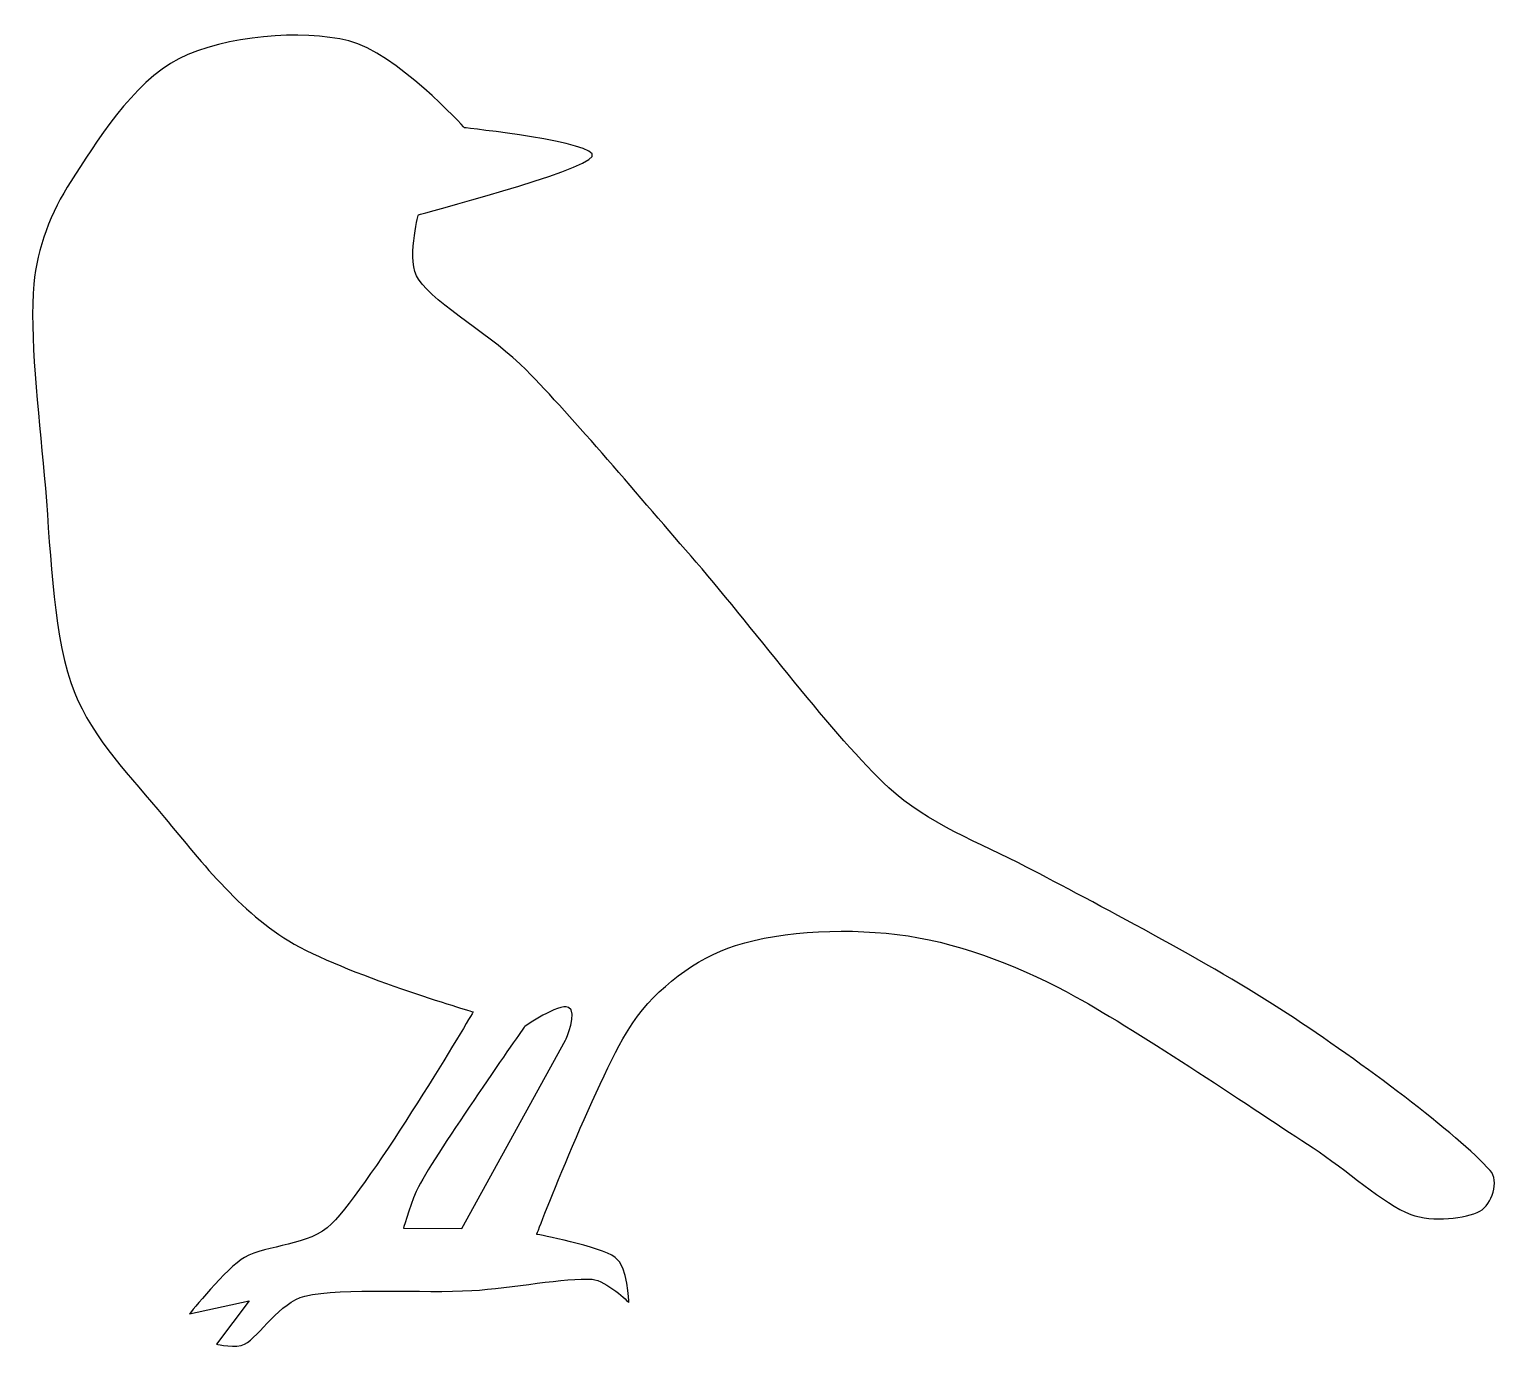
# Model space of a CAD drawing. Extents: x -2.8 to 7.8, y -5.1 to 4.4.
import ezdxf

# ---------------------------------------------------------------- set-up
doc = ezdxf.new("R2010")
doc.units = 0
doc.layers.add('MODELSKETCH_VISIBLE', color=7, linetype='CONTINUOUS')

msp = doc.modelspace()

# ---------------------------------------------------------------- linework, layer by layer
at = {"layer": 'MODELSKETCH_VISIBLE'}
for p, q in [((0.334, -4.233), (1.081, -2.877)), ((-0.085, -4.229), (0.334, -4.233)), ((-1.624, -4.846), (-1.194, -4.752)), ((-1.194, -4.752), (-1.429, -5.065))]:
    msp.add_line(p, q, dxfattribs=at)
for points in [[(-0.477, 4.31), (-0.819, 4.393), (-1.366, 4.35), (-1.7, 4.181)], [(-1.7, 4.181), (-2.033, 4.013), (-2.304, 3.569), (-2.478, 3.299)], [(-2.478, 3.299), (-2.62, 3.079), (-2.72, 2.821), (-2.744, 2.561)], [(-2.744, 2.561), (-2.776, 2.208), (-2.711, 1.642), (-2.669, 1.185)], [(0.798, 1.943), (0.561, 2.184), (0.151, 2.409), (0.022, 2.595)], [(2.021, 0.56), (1.617, 1.025), (1.131, 1.604), (0.798, 1.943)], [(-2.669, 1.185), (-2.625, 0.707), (-2.614, 0.094), (-2.478, -0.306)], [(3.405, -1.062), (3.009, -0.696), (2.455, 0.059), (2.021, 0.56)], [(-2.478, -0.306), (-2.36, -0.655), (-2.091, -0.936), (-1.853, -1.218)], [(4.397, -1.633), (4.059, -1.456), (3.685, -1.321), (3.405, -1.062)], [(-1.853, -1.218), (-1.592, -1.527), (-1.291, -1.933), (-0.91, -2.164)], [(6.272, -2.687), (5.716, -2.323), (4.875, -1.884), (4.397, -1.633)], [(2.303, -2.198), (2.647, -2.087), (3.136, -2.067), (3.544, -2.128)], [(1.565, -2.752), (1.74, -2.499), (2.011, -2.293), (2.303, -2.198)], [(3.544, -2.128), (3.947, -2.188), (4.392, -2.367), (4.749, -2.565)], [(4.749, -2.565), (5.221, -2.826), (6.055, -3.391), (6.457, -3.652)], [(7.731, -3.815), (7.501, -3.558), (6.808, -3.037), (6.272, -2.687)], [(6.457, -3.652), (6.695, -3.807), (6.96, -4.055), (7.16, -4.131)], [(7.656, -4.108), (7.745, -4.059), (7.799, -3.89), (7.731, -3.815)], [(7.16, -4.131), (7.315, -4.19), (7.561, -4.16), (7.656, -4.108)], [(-0.603, -4.2), (-0.76, -4.359), (-1.069, -4.349), (-1.228, -4.44)], [(0.406, -4.679), (0.695, -4.662), (1.083, -4.584), (1.272, -4.598)], [(-1.228, -5.065), (-1.122, -5.007), (-0.974, -4.762), (-0.794, -4.719)], [(-0.794, -4.719), (-0.522, -4.655), (0.061, -4.699), (0.406, -4.679)]]:
    msp.add_open_spline(points, degree=3, dxfattribs=at)
for points, knots in [([(0.354, 3.685), (0.354, 3.685), (0.354, 3.685), (0.347, 3.692), (-0.143, 4.229), (-0.477, 4.31)], [0, 0, 0, 0, 0.005208, 0.007812, 1, 1, 1, 1]), ([(1.272, 3.478), (1.327, 3.581), (0.36, 3.684), (0.354, 3.685), (0.354, 3.685), (0.354, 3.685)], [0, 0, 0, 0, 0.996094, 0.997396, 1, 1, 1, 1]), ([(0.022, 3.06), (0.022, 3.06), (0.022, 3.06), (0.03, 3.062), (1.217, 3.374), (1.272, 3.478)], [0, 0, 0, 0, 0.002604, 0.003906, 1, 1, 1, 1]), ([(0.022, 2.595), (-0.066, 2.721), (0.021, 3.056), (0.022, 3.06), (0.022, 3.06), (0.022, 3.06)], [0, 0, 0, 0, 0.992188, 0.994792, 1, 1, 1, 1]), ([(-0.91, -2.164), (-0.513, -2.403), (0.411, -2.672), (0.417, -2.674), (0.417, -2.674), (0.417, -2.674)], [0, 0, 0, 0, 0.996094, 0.997396, 1, 1, 1, 1]), ([(1.101, -2.642), (1.031, -2.611), (0.788, -2.779), (0.785, -2.781), (0.785, -2.781), (0.785, -2.781)], [0, 0, 0, 0, 0.992188, 0.994792, 1, 1, 1, 1]), ([(1.081, -2.877), (1.081, -2.877), (1.081, -2.877), (1.082, -2.875), (1.172, -2.672), (1.101, -2.642)], [0, 0, 0, 0, 0.005208, 0.007812, 1, 1, 1, 1]), ([(0.417, -2.674), (0.417, -2.674), (0.417, -2.674), (0.413, -2.682), (-0.311, -3.904), (-0.603, -4.2)], [0, 0, 0, 0, 0.002604, 0.003906, 1, 1, 1, 1]), ([(0.785, -2.781), (0.785, -2.781), (0.785, -2.781), (0.781, -2.787), (0.158, -3.677), (0.022, -3.932)], [0, 0, 0, 0, 0.002604, 0.003906, 1, 1, 1, 1]), ([(0.873, -4.275), (0.873, -4.275), (0.873, -4.275), (0.876, -4.267), (1.328, -3.097), (1.565, -2.752)], [0, 0, 0, 0, 0.002604, 0.003906, 1, 1, 1, 1]), ([(0.022, -3.932), (-0.021, -4.011), (-0.084, -4.226), (-0.085, -4.229), (-0.085, -4.229), (-0.085, -4.229)], [0, 0, 0, 0, 0.992188, 0.994792, 1, 1, 1, 1]), ([(1.438, -4.44), (1.328, -4.359), (0.879, -4.276), (0.873, -4.275), (0.873, -4.275), (0.873, -4.275)], [0, 0, 0, 0, 0.992188, 0.994792, 1, 1, 1, 1]), ([(-1.228, -4.44), (-1.357, -4.514), (-1.62, -4.842), (-1.624, -4.846), (-1.624, -4.846), (-1.624, -4.846)], [0, 0, 0, 0, 0.992188, 0.994792, 1, 1, 1, 1]), ([(1.536, -4.765), (1.536, -4.765), (1.536, -4.765), (1.536, -4.762), (1.529, -4.507), (1.438, -4.44)], [0, 0, 0, 0, 0.005208, 0.007812, 1, 1, 1, 1]), ([(1.272, -4.598), (1.375, -4.606), (1.534, -4.763), (1.536, -4.765), (1.536, -4.765), (1.536, -4.765)], [0, 0, 0, 0, 0.992188, 0.994792, 1, 1, 1, 1]), ([(-1.429, -5.065), (-1.429, -5.065), (-1.429, -5.065), (-1.425, -5.066), (-1.286, -5.096), (-1.228, -5.065)], [0, 0, 0, 0, 0.010417, 0.015625, 1, 1, 1, 1])]:
    msp.add_open_spline(points, degree=3, knots=knots, dxfattribs=at)

doc.saveas('drawing.dxf')
